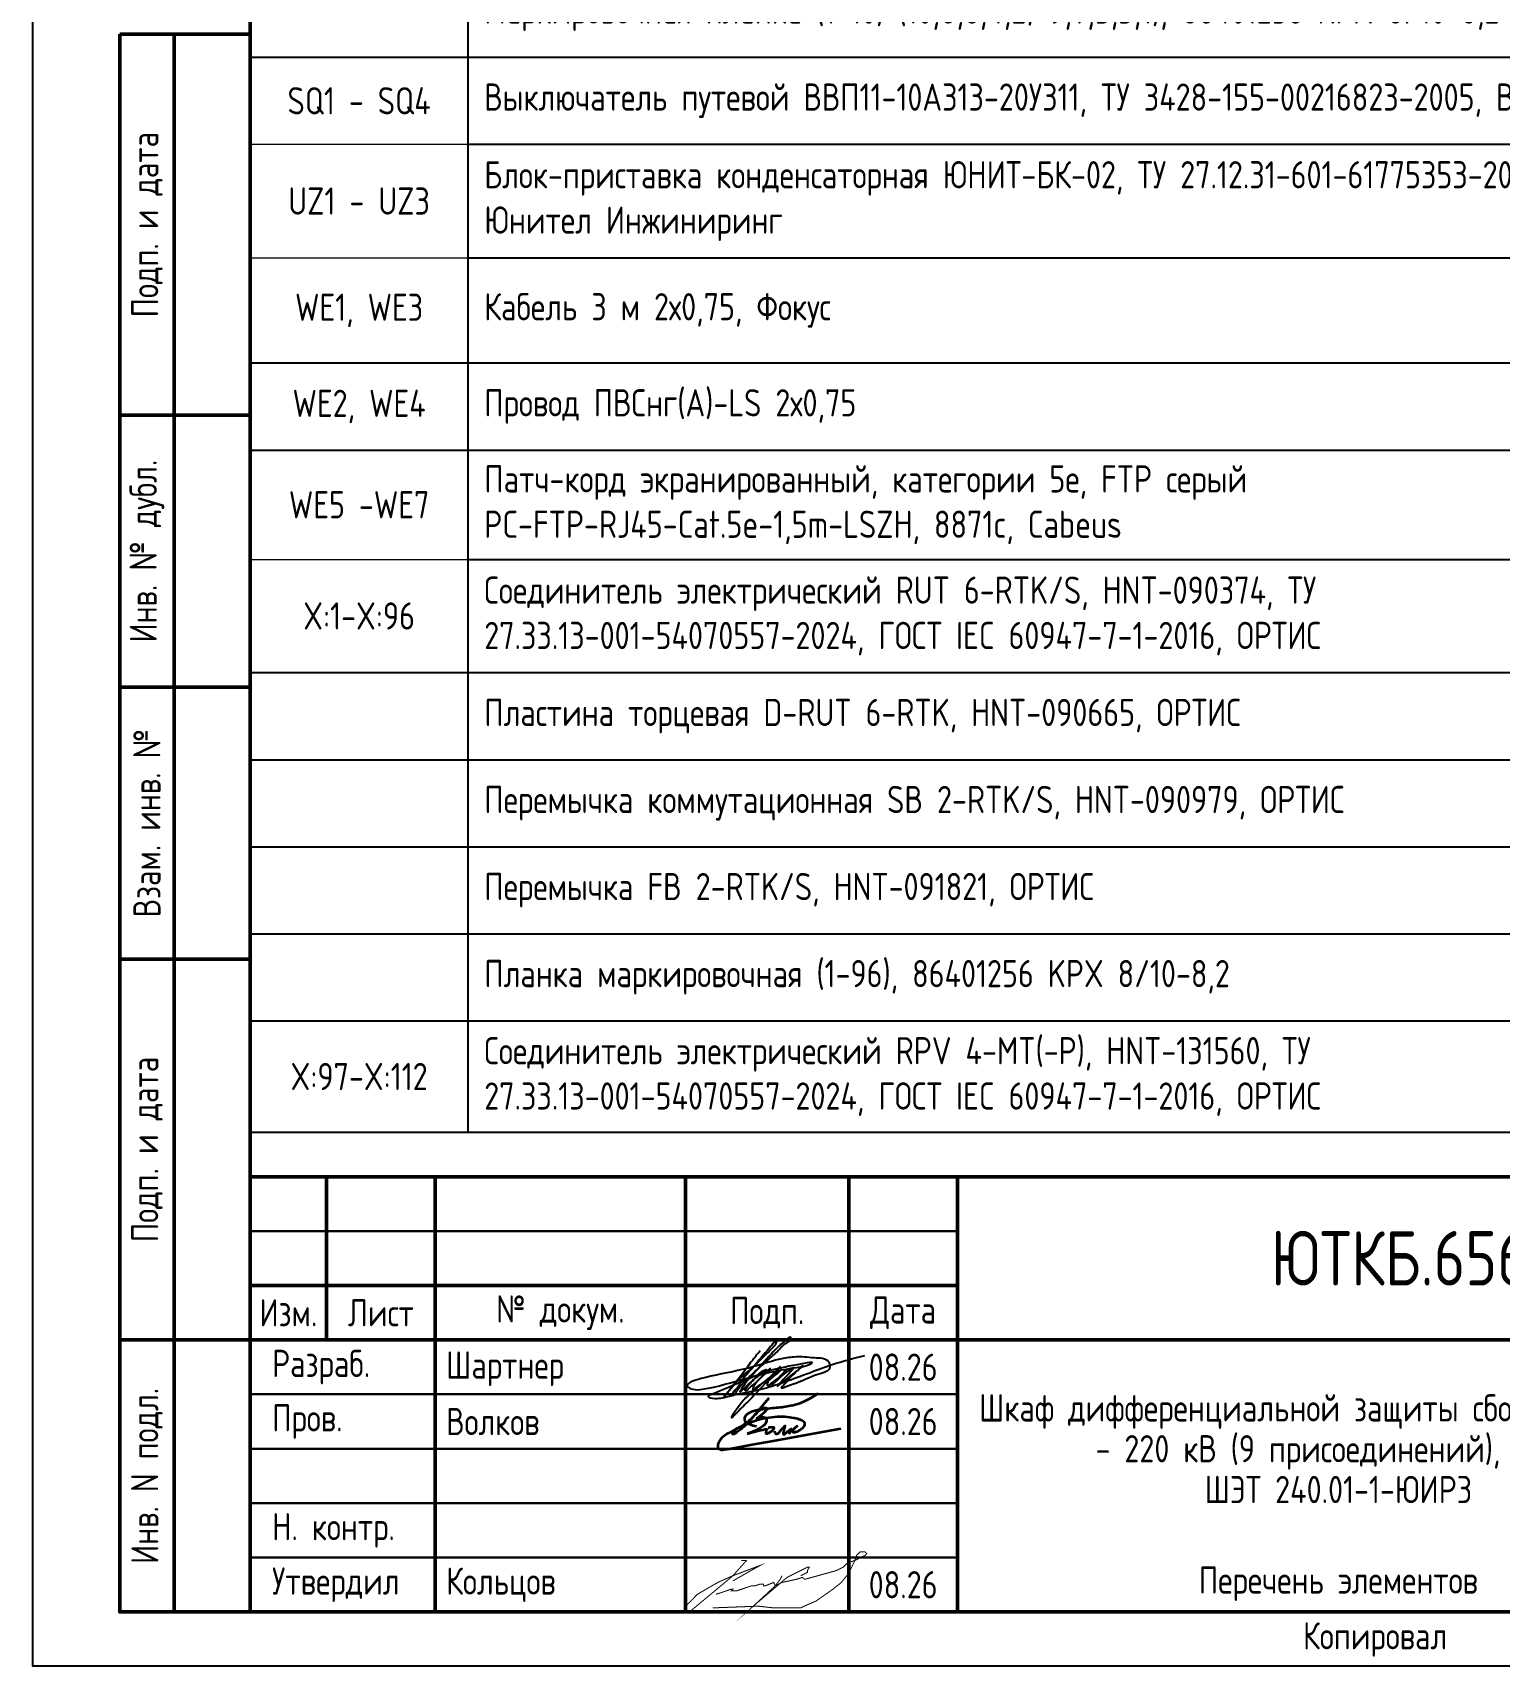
# Model space of a CAD drawing. Header units: millimetres. Extents: x -840 to 2694, y 0 to 584.
# Drawn here: x -420 to -285.2, y -0.1 to 150 of the extents above; entities that cross this region are included whole.
import ezdxf

# ---------------------------------------------------------------- set-up
doc = ezdxf.new("R2010")
doc.units = ezdxf.units.MM
doc.styles.add('Gost_type_A', font='GOST_0.TTF')

# ---------------------------------------------------------------- blocks, each defined once
blk = doc.blocks.new('Штамп левый нижний')
at = {"lineweight": 50}
for points in [[(-12, 145), (-7, 145), (-7, 110), (-12, 110)], [(-7, 145), (0, 145), (0, 110), (-7, 110)], [(-12, 110), (-7, 110), (-7, 85), (-12, 85)], [(-7, 110), (0, 110), (0, 85), (-7, 85)], [(-12, 85), (-7, 85), (-7, 60), (-12, 60)], [(-7, 85), (0, 85), (0, 60), (-7, 60)], [(-12, 60), (-7, 60), (-7, 25), (-12, 25)], [(-7, 60), (0, 60), (0, 25), (-7, 25)], [(-12, 25), (-7, 25), (-7, 0), (-12, 0)], [(-7, 25), (0, 25), (0, 0), (-7, 0)]]:
    blk.add_lwpolyline(points, close=True, dxfattribs=at)
at = {"char_height": 2.5, "attachment_point": 5, "rotation": 90, "style": 'Gost_type_A'}
for s, insert, width in [('Подп. и дата', (-9.5, 127.5), 35), ('Инв. № дубл.', (-9.5, 97.5), 25), ('Взам. инв. №', (-9.5, 72.5), 25), ('Подп. и дата', (-9.5, 42.5), 35), ('Инв. N подл.', (-9.5, 12.5), 25)]:
    blk.add_mtext(s, dxfattribs=dict(at, insert=insert, width=width))
blk = doc.blocks.new('Формат_А4')
blk.add_lwpolyline([(0, 297), (0, 0), (-210, 0), (-210, 297)], close=True)
at = {"lineweight": 50}
blk.add_lwpolyline([(-190, 292), (-5, 292), (-5, 5), (-190, 5)], close=True, dxfattribs=at)
blk = doc.blocks.new('Штамп большой нижний текстовый')
for points in [[(-185, 40), (-178, 40), (-178, 35), (-185, 35)], [(-178, 40), (-168, 40), (-168, 35), (-178, 35)], [(-168, 40), (-145, 40), (-145, 35), (-168, 35)], [(-145, 40), (-130, 40), (-130, 35), (-145, 35)], [(-130, 40), (-120, 40), (-120, 35), (-130, 35)], [(-185, 35), (-178, 35), (-178, 30), (-185, 30)], [(-178, 35), (-168, 35), (-168, 30), (-178, 30)], [(-168, 35), (-145, 35), (-145, 30), (-168, 30)], [(-145, 35), (-130, 35), (-130, 30), (-145, 30)], [(-130, 35), (-120, 35), (-120, 30), (-130, 30)], [(-185, 25), (-168, 25), (-168, 20), (-185, 20)], [(-168, 25), (-145, 25), (-145, 20), (-168, 20)], [(-145, 25), (-130, 25), (-130, 20), (-145, 20)], [(-130, 25), (-120, 25), (-120, 20), (-130, 20)], [(-185, 20), (-168, 20), (-168, 15), (-185, 15)], [(-168, 20), (-145, 20), (-145, 15), (-168, 15)], [(-145, 20), (-130, 20), (-130, 15), (-145, 15)], [(-130, 20), (-120, 20), (-120, 15), (-130, 15)], [(-185, 15), (-168, 15), (-168, 10), (-185, 10)], [(-168, 15), (-145, 15), (-145, 10), (-168, 10)], [(-145, 15), (-130, 15), (-130, 10), (-145, 10)], [(-130, 15), (-120, 15), (-120, 10), (-130, 10)], [(-185, 10), (-168, 10), (-168, 5), (-185, 5)], [(-168, 10), (-145, 10), (-145, 5), (-168, 5)], [(-145, 10), (-130, 10), (-130, 5), (-145, 5)], [(-130, 10), (-120, 10), (-120, 5), (-130, 5)], [(-185, 5), (-168, 5), (-168, 0), (-185, 0)], [(-168, 5), (-145, 5), (-145, 0), (-168, 0)], [(-145, 5), (-130, 5), (-130, 0), (-145, 0)], [(-130, 5), (-120, 5), (-120, 0), (-130, 0)]]:
    blk.add_lwpolyline(points, close=True)
at = {"lineweight": 50}
for points in [[(-185, 40), (-120, 40), (-120, 30), (-185, 30)], [(-178, 40), (-168, 40), (-168, 30), (-178, 30)], [(-145, 40), (-130, 40), (-130, 30), (-145, 30)], [(-120, 25), (0, 25), (0, 40), (-120, 40)], [(-185, 30), (-178, 30), (-178, 25), (-185, 25)], [(-178, 30), (-168, 30), (-168, 25), (-178, 25)], [(-168, 30), (-145, 30), (-145, 25), (-168, 25)], [(-145, 30), (-130, 30), (-130, 25), (-145, 25)], [(-130, 30), (-120, 30), (-120, 25), (-130, 25)], [(-185, 25), (-168, 25), (-168, 0), (-185, 0)], [(-168, 25), (-145, 25), (-145, 0), (-168, 0)], [(-145, 25), (-130, 25), (-130, 0), (-145, 0)], [(-130, 25), (-120, 25), (-120, 0), (-130, 0)], [(-120, 25), (-50, 25), (-50, 0), (-120, 0)]]:
    blk.add_lwpolyline(points, close=True, dxfattribs=at)
at = {"char_height": 2.5, "style": 'Gost_type_A'}
for s, insert, width, attachment_point in [('Изм.', (-181.5, 27.5), 7, 5), ('Лист', (-173, 27.5), 10, 5), ('№ докум.', (-156.5, 27.5), 23, 5), ('Подп.', (-137.5, 27.5), 15, 5), ('Дата', (-125, 27.5), 10, 5), ('\\pxl0.8;Разраб.', (-185, 22.5), 17, 4), ('\\pxl0.8;Пров.', (-185, 17.5), 17, 4), ('\\pxl0.8;Н. контр.', (-185, 7.5), 17, 4), ('\\pxl0.8;Утвердил', (-185, 2.5), 17, 4), ('Копировал', (-75, -2.53), 13.1202, 6)]:
    blk.add_mtext(s, dxfattribs=dict(at, insert=insert, width=width, attachment_point=attachment_point))
blk = doc.blocks.new('Сотрудник 7_1')
at = {"lineweight": 35}
for points in [[(5.51, 4.62), (4.98, 3.97), (4.54, 3.43), (4.18, 3.01), (3.9, 2.68), (3.67, 2.43), (3.49, 2.24), (3.34, 2.09), (3.21, 1.97), (3.08, 1.86), (2.97, 1.76), (2.86, 1.67), (2.76, 1.6), (2.67, 1.53), (2.59, 1.47), (2.52, 1.42), (2.45, 1.38), (2.4, 1.35), (2.35, 1.33), (2.31, 1.31), (2.28, 1.3), (2.25, 1.3), (2.23, 1.3), (2.21, 1.31), (2.2, 1.31), (2.19, 1.33), (2.18, 1.34), (2.18, 1.36), (2.18, 1.38), (2.18, 1.4), (2.19, 1.42), (2.2, 1.45), (2.22, 1.48), (2.25, 1.51), (2.28, 1.55), (2.32, 1.59), (2.36, 1.63), (2.42, 1.67), (2.49, 1.72), (2.56, 1.78), (2.65, 1.84), (2.75, 1.9), (2.87, 1.97), (2.99, 2.04), (3.12, 2.12), (3.25, 2.21), (3.39, 2.3), (3.53, 2.41), (3.67, 2.52), (3.81, 2.64), (3.94, 2.77), (4.07, 2.9), (4.2, 3.03), (4.32, 3.15), (4.44, 3.27), (4.55, 3.37), (4.65, 3.46), (4.74, 3.54), (4.82, 3.6), (4.9, 3.64), (4.97, 3.68), (5.03, 3.7), (5.08, 3.72), (5.13, 3.73), (5.17, 3.73), (5.21, 3.73), (5.24, 3.73), (5.26, 3.73), (5.28, 3.72), (5.3, 3.71), (5.31, 3.7), (5.32, 3.68), (5.33, 3.66), (5.33, 3.64), (5.32, 3.61), (5.32, 3.58), (5.3, 3.54), (5.28, 3.5), (5.25, 3.46), (5.21, 3.41), (5.16, 3.36), (5.1, 3.3), (5.03, 3.23), (4.96, 3.17), (4.88, 3.1), (4.8, 3.04), (4.72, 2.98), (4.65, 2.92), (4.59, 2.87), (4.53, 2.83), (4.49, 2.8), (4.46, 2.77), (4.43, 2.76), (4.42, 2.75), (4.42, 2.74), (4.43, 2.75), (4.45, 2.75), (4.49, 2.76), (4.53, 2.78), (4.58, 2.8), (4.64, 2.82), (4.7, 2.84), (4.76, 2.85), (4.83, 2.86), (4.89, 2.87), (4.95, 2.88), (5.01, 2.87), (5.06, 2.87), (5.11, 2.85), (5.15, 2.84), (5.19, 2.81), (5.22, 2.78), (5.25, 2.75), (5.27, 2.72), (5.29, 2.68), (5.3, 2.63), (5.3, 2.59), (5.3, 2.54), (5.29, 2.49), (5.27, 2.44), (5.26, 2.38), (5.23, 2.33), (5.2, 2.28), (5.17, 2.22), (5.12, 2.17), (5.07, 2.11), (5, 2.05), (4.92, 1.99), (4.83, 1.93), (4.73, 1.86), (4.6, 1.79), (4.47, 1.72), (4.31, 1.65), (4.15, 1.57), (3.96, 1.49), (3.76, 1.41), (3.54, 1.32)], [(4.39, 2), (4.09, 2.07), (3.85, 2.15), (3.67, 2.21), (3.55, 2.27), (3.46, 2.33), (3.4, 2.39), (3.37, 2.44), (3.35, 2.5), (3.33, 2.55), (3.32, 2.61), (3.31, 2.66), (3.31, 2.72), (3.31, 2.77), (3.32, 2.83), (3.34, 2.89), (3.36, 2.94), (3.39, 2.99), (3.43, 3.05), (3.48, 3.1), (3.54, 3.15), (3.6, 3.2), (3.67, 3.24), (3.74, 3.29), (3.82, 3.33), (3.91, 3.37), (4.01, 3.4), (4.11, 3.44), (4.22, 3.47), (4.34, 3.5), (4.47, 3.53), (4.62, 3.56), (4.77, 3.58), (4.93, 3.61), (5.11, 3.63), (5.29, 3.65), (5.48, 3.67), (5.67, 3.69), (5.85, 3.71), (6.04, 3.72), (6.21, 3.74), (6.38, 3.76), (6.55, 3.77), (6.71, 3.79), (6.86, 3.81), (7.02, 3.83), (7.19, 3.86), (7.36, 3.89), (7.54, 3.92), (7.74, 3.96), (7.95, 4.01), (8.19, 4.09), (8.47, 4.19), (8.78, 4.33), (9.15, 4.51), (9.57, 4.74), (10.05, 5.03)], [(6.04, 1.58), (6.05, 1.53), (6.06, 1.49), (6.06, 1.46), (6.07, 1.43), (6.09, 1.4), (6.1, 1.38), (6.12, 1.36), (6.14, 1.35), (6.16, 1.33), (6.19, 1.33), (6.22, 1.33), (6.25, 1.33), (6.28, 1.33), (6.31, 1.34), (6.34, 1.36), (6.37, 1.38), (6.4, 1.4), (6.43, 1.43), (6.46, 1.46), (6.49, 1.5), (6.52, 1.53), (6.55, 1.57), (6.58, 1.62), (6.62, 1.66), (6.65, 1.71), (6.69, 1.75), (6.73, 1.8), (6.78, 1.84), (6.82, 1.88), (6.85, 1.92), (6.89, 1.95), (6.92, 1.98), (6.95, 2.01), (6.97, 2.03), (6.98, 2.05), (7, 2.06), (7, 2.06), (7.01, 2.06), (7.01, 2.05), (7, 2.03), (7, 2), (6.99, 1.96), (6.97, 1.93), (6.96, 1.88), (6.94, 1.83), (6.93, 1.79), (6.91, 1.74), (6.9, 1.69), (6.89, 1.64), (6.88, 1.6), (6.87, 1.56), (6.86, 1.53), (6.85, 1.49), (6.84, 1.46), (6.84, 1.43), (6.84, 1.41), (6.84, 1.38), (6.84, 1.36), (6.84, 1.35), (6.84, 1.33), (6.84, 1.32), (6.85, 1.31), (6.86, 1.3), (6.86, 1.29), (6.87, 1.29), (6.88, 1.28), (6.89, 1.28), (6.9, 1.27), (6.91, 1.27), (6.92, 1.27), (6.93, 1.28), (6.95, 1.28), (6.96, 1.29), (6.97, 1.29), (6.98, 1.3), (7, 1.32), (7.03, 1.34), (7.06, 1.37), (7.1, 1.41), (7.15, 1.45), (7.21, 1.5), (7.27, 1.56), (7.34, 1.62), (7.41, 1.68), (7.48, 1.73), (7.54, 1.77), (7.58, 1.79), (7.6, 1.79), (7.61, 1.77), (7.59, 1.72), (7.57, 1.67), (7.54, 1.61), (7.5, 1.54), (7.46, 1.48), (7.43, 1.43), (7.41, 1.4), (7.4, 1.38), (7.41, 1.38), (7.42, 1.4), (7.45, 1.43), (7.49, 1.48), (7.54, 1.53), (7.6, 1.59), (7.66, 1.66), (7.73, 1.72), (7.81, 1.79), (7.88, 1.85), (7.95, 1.9), (8.01, 1.95), (8.06, 1.99), (8.09, 2.01), (8.11, 2.02), (8.1, 2.02), (8.07, 1.99), (8.03, 1.96), (7.98, 1.91), (7.92, 1.86), (7.87, 1.81), (7.81, 1.76), (7.76, 1.71), (7.73, 1.67), (7.7, 1.64), (7.68, 1.61), (7.67, 1.58), (7.67, 1.56), (7.67, 1.54), (7.68, 1.53), (7.7, 1.51), (7.71, 1.5), (7.73, 1.49), (7.75, 1.48), (7.77, 1.48), (7.8, 1.47), (7.83, 1.47), (7.87, 1.48), (7.91, 1.48), (7.96, 1.5), (8.01, 1.51), (8.07, 1.53), (8.13, 1.55), (8.19, 1.58), (8.26, 1.62), (8.33, 1.66), (8.4, 1.71), (8.48, 1.76), (8.55, 1.82), (8.63, 1.89), (8.69, 1.95), (8.75, 2.02), (8.79, 2.1), (8.82, 2.17), (8.83, 2.24), (8.81, 2.31), (8.78, 2.37), (8.72, 2.44), (8.65, 2.5), (8.56, 2.56), (8.44, 2.61), (8.31, 2.66), (8.17, 2.71), (8, 2.75), (7.83, 2.78), (7.64, 2.81), (7.44, 2.84), (7.22, 2.86), (7, 2.88), (6.77, 2.88), (6.53, 2.89), (6.29, 2.88), (6.04, 2.87), (5.79, 2.84), (5.52, 2.81), (5.25, 2.77), (4.97, 2.71), (4.68, 2.64), (4.38, 2.55), (4.06, 2.44), (3.74, 2.32), (3.42, 2.2), (3.11, 2.06), (2.8, 1.92), (2.51, 1.78), (2.25, 1.65), (2.01, 1.52), (1.8, 1.4), (1.62, 1.29), (1.47, 1.18), (1.35, 1.09), (1.24, 0.99), (1.15, 0.91), (1.08, 0.82), (1.02, 0.74), (0.97, 0.65), (0.93, 0.57), (0.89, 0.49), (0.86, 0.41), (0.84, 0.34), (0.83, 0.27), (0.82, 0.21), (0.82, 0.15), (0.83, 0.11), (0.84, 0.07), (0.85, 0.04), (0.87, 0.01), (0.89, -0.01), (0.91, -0.03), (0.94, -0.05), (0.97, -0.07), (1, -0.08), (1.03, -0.1), (1.07, -0.11), (1.1, -0.12), (1.13, -0.13), (1.17, -0.14), (1.2, -0.15), (1.24, -0.15), (1.29, -0.15), (1.47, -0.12), (1.9, -0.04), (2.7, 0.1), (3.99, 0.34), (5.91, 0.69), (8.58, 1.18), (12.12, 1.82)], [(3.54, 1.32), (4.17, 1.5), (4.63, 1.63), (4.96, 1.71), (5.17, 1.76), (5.28, 1.77), (5.33, 1.76), (5.34, 1.73), (5.32, 1.7), (5.3, 1.66), (5.28, 1.62), (5.27, 1.58), (5.26, 1.55), (5.25, 1.51), (5.24, 1.48), (5.24, 1.45), (5.24, 1.42), (5.24, 1.4), (5.25, 1.39), (5.26, 1.37), (5.27, 1.36), (5.29, 1.36), (5.31, 1.36), (5.33, 1.36), (5.35, 1.36), (5.39, 1.37), (5.42, 1.38), (5.46, 1.4), (5.49, 1.41), (5.54, 1.43), (5.58, 1.45), (5.62, 1.48), (5.67, 1.51), (5.72, 1.54), (5.76, 1.57), (5.81, 1.61), (5.85, 1.64), (5.89, 1.68), (5.93, 1.72), (5.96, 1.75), (5.99, 1.78), (6, 1.81), (6.02, 1.83), (6.02, 1.86), (6.01, 1.87), (6, 1.89), (5.98, 1.9), (5.95, 1.91), (5.91, 1.92), (5.87, 1.92), (5.81, 1.92), (5.75, 1.92), (5.69, 1.92), (5.63, 1.91), (5.57, 1.9), (5.51, 1.89), (5.46, 1.88)]]:
    blk.add_lwpolyline(points, dxfattribs=at)
blk = doc.blocks.new('*T24')
at = {"color": 0, "lineweight": -2, "transparency": 16777216}
for p, q in [((0, 0), (185, 0)), ((0, 0), (0, -55.45)), ((20, 0), (20, -15)), ((130, 0), (130, -47.45)), ((140, 0), (140, -55.45)), ((185, 0), (185, -120.11)), ((210, 0), (395, 0)), ((210, 0), (210, -15)), ((230, 0), (230, -15)), ((340, 0), (340, -15)), ((350, 0), (350, -47)), ((395, 0), (395, -47)), ((230, -15), (340, -15)), ((350, -15), (395, -15)), ((230, -23), (340, -23)), ((350, -23), (395, -23)), ((230, -31), (340, -31)), ((0, -38.06), (140, -38.06)), ((20, -38.06), (20, -55.45)), ((230, -39), (340, -39)), ((350, -39), (395, -39)), ((0, -47.45), (140, -47.45)), ((230, -47), (340, -47)), ((350, -47), (395, -47)), ((0, -55.45), (185, -55.45)), ((140, -63.45), (185, -63.45)), ((140, -71.45), (185, -71.45)), ((140, -79.45), (185, -79.45)), ((140, -79.45), (140, -120.11)), ((140, -87.45), (185, -87.45)), ((140, -95.45), (185, -95.45)), ((140, -103.45), (185, -103.45)), ((140, -112.11), (185, -112.11)), ((0, -120.11), (0, -144.11)), ((20, -120.11), (20, -162.55)), ((0, -128.11), (20, -128.11)), ((0, -136.11), (20, -136.11)), ((0, -144.11), (20, -144.11)), ((140, -144.11), (140, -162.55)), ((185, -144.11), (185, -208.67)), ((140, -152.11), (185, -152.11)), ((140, -162.55), (185, -162.55)), ((140, -172.21), (185, -172.21)), ((140, -180.21), (185, -180.21)), ((140, -180.21), (140, -208.67)), ((20, -190.26), (185, -190.26)), ((20, -200.67), (130, -200.67)), ((140, -200.67), (185, -200.67)), ((20, -208.67), (130, -208.67)), ((140, -208.67), (185, -208.67)), ((20, -216.67), (130, -216.67)), ((20, -224.67), (130, -224.67)), ((140, -224.67), (140, -242.92)), ((185, -224.67), (185, -242.92)), ((20, -232.67), (130, -232.67)), ((140, -232.67), (185, -232.67)), ((20, -242.92), (130, -242.92)), ((140, -242.92), (185, -242.92))]:
    blk.add_line(p, q, dxfattribs=at)
at = {"color": 0, "linetype": 'ByBlock', "lineweight": -2, "transparency": 16777216}
for p, q in [((0, -15), (185, -15)), ((20, -15), (20, -38.06)), ((210, -15), (230, -15)), ((210, -15), (210, -47)), ((230, -15), (230, -47)), ((340, -15), (350, -15)), ((340, -15), (340, -47)), ((210, -23), (230, -23)), ((340, -23), (350, -23)), ((0, -28.63), (185, -28.63)), ((210, -31), (230, -31)), ((340, -31), (395, -31)), ((140, -38.06), (185, -38.06)), ((210, -39), (230, -39)), ((340, -39), (350, -39)), ((130, -47.45), (130, -55.45)), ((140, -47.45), (185, -47.45)), ((210, -47), (230, -47)), ((210, -47), (210, -207)), ((230, -47), (230, -207)), ((340, -47), (350, -47)), ((340, -47), (340, -207)), ((350, -47), (350, -207)), ((395, -47), (395, -207)), ((0, -55.45), (0, -120.11)), ((20, -55.45), (20, -120.11)), ((130, -55.45), (130, -180.21)), ((140, -55.45), (140, -79.45)), ((210, -55), (395, -55)), ((210, -63), (395, -63)), ((0, -63.45), (140, -63.45)), ((0, -71.45), (140, -71.45)), ((210, -71), (395, -71)), ((0, -79.45), (140, -79.45)), ((210, -79), (395, -79)), ((210, -87), (395, -87)), ((0, -87.45), (140, -87.45)), ((0, -95.45), (140, -95.45)), ((210, -95), (395, -95)), ((0, -103.45), (140, -103.45)), ((210, -103), (395, -103)), ((210, -111), (395, -111)), ((0, -112.11), (140, -112.11)), ((0, -120.11), (140, -120.11)), ((140, -120.11), (185, -120.11)), ((140, -120.11), (140, -144.11)), ((185, -120.11), (185, -144.11)), ((210, -119), (395, -119)), ((210, -127), (395, -127)), ((20, -128.11), (185, -128.11)), ((210, -135), (395, -135)), ((20, -136.11), (185, -136.11)), ((20, -144.11), (185, -144.11)), ((210, -143), (395, -143)), ((210, -151), (395, -151)), ((20, -152.11), (140, -152.11)), ((210, -159), (395, -159)), ((0, -162.55), (0, -242.92)), ((20, -162.55), (140, -162.55)), ((20, -162.55), (20, -242.92)), ((140, -162.55), (140, -180.21)), ((210, -167), (395, -167)), ((0, -172.21), (20, -172.21)), ((20, -172.21), (140, -172.21)), ((210, -175), (395, -175)), ((0, -180.21), (20, -180.21)), ((20, -180.21), (140, -180.21)), ((130, -180.21), (130, -242.92)), ((210, -183), (395, -183)), ((210, -191), (395, -191)), ((210, -199), (395, -199)), ((0, -200.67), (20, -200.67)), ((130, -200.67), (140, -200.67)), ((210, -207), (395, -207)), ((0, -208.67), (20, -208.67)), ((130, -208.67), (140, -208.67)), ((140, -208.67), (140, -224.67)), ((185, -208.67), (185, -224.67)), ((0, -216.67), (20, -216.67)), ((130, -216.67), (185, -216.67)), ((0, -224.67), (20, -224.67)), ((130, -224.67), (185, -224.67)), ((0, -232.67), (20, -232.67)), ((130, -232.67), (140, -232.67)), ((0, -242.92), (20, -242.92)), ((130, -242.92), (140, -242.92))]:
    blk.add_line(p, q, dxfattribs=at)
at = {"color": 0, "lineweight": 0, "transparency": 16777216}
for p, q in [((0, -144.11), (0, -162.55)), ((0, -152.11), (20, -152.11)), ((0, -162.55), (20, -162.55)), ((0, -190.26), (20, -190.26))]:
    blk.add_line(p, q, dxfattribs=at)
at = {"transparency": 16777216, "char_height": 2.5, "style": 'Gost_type_A'}
for s, insert, width, attachment_point in [('Поз. обозначение', (10, -7.5), 17, 5), ('Поз. обозначение', (220, -7.5), 17, 5), ('Примечание', (162.5, -7.5), 42, 5), ('Примечание', (372.5, -7.5), 42, 5), ('Наименование', (75, -7.5), 107, 5), ('Кол.', (135, -7.5), 7, 5), ('Наименование', (285, -7.5), 107, 5), ('Кол.', (345, -7.5), 7, 5), ('Интеллектуальное электронное устройство ЮНИТ-М510-ДЗШ-Р102-К101-х-В101-М1С4.0С00-С01.03, НЛПР.656122.602-02, ООО Юнител Инжиниринг ', (22, -21.81), 106, 4), ('{\\C0;Пластина торцевая D-RPV 4-MT(-P), HNT-131561, ОРТИС}', (231.5, -19), 107, 4), ('6', (345, -19), 7, 5), ('A1-A3', (10, -21.81), 18, 5), ('3', (135, -21.81), 7, 5), ('{\\C0;Перемычка FBS 2-6, HNT-091360, ОРТИС}', (231.5, -27), 107, 4), ('4', (345, -27), 7, 5), ('{\\C0;Блок интерфейсный ИЧМ ЮНИТ-ИЧМ-СУГР-К-С, ТУ 27.12.23-609-61775353-2024, ООО Юнител Инжиниринг}', (22, -33.34), 106, 4), ('A1.1-A3.1', (10, -33.34), 18, 5), ('3', (135, -33.34), 7, 5), ('{\\C0;Перемычка FBS 4-6, HNT-091958, ОРТИС}', (231.5, -35), 107, 4), ('2', (345, -35), 7, 5), ('{\\C0;Светильник светодиодный ЖКХ-08 Д с кабелем 3 м, 5000 К, ТУ 3461-009-01281952-2018, Фокус }', (22, -42.75), 106, 4), ('EL1', (10, -42.75), 18, 5), ('2', (135, -42.75), 7, 5), ('Планка маркировочная (97-112), 86401217 KPX 6/10-6,2', (231.5, -43), 107, 4), ('1', (345, -43), 7, 5), ('HL1', (10, -51.45), 18, 5), ('{\\C256;Лампа СКЛ 14Н-2-Ж-2-220 П Ч IP65 ЯШГК.433137.068 ТУ, Протон-Импульс}', (22, -51.45), 106, 4), ('1', (135, -51.45), 7, 5), ('Перемычка ПС 2-8, 15000020, СТЭЗ ', (21.5, -83.45), 107, 4), ('33', (135, -83.45), 7, 5), ('11', (135, -91.45), 7, 5), ('Маркировочная планка (1-14) (14,12,10,8,6,4,2; 13,11,9,7,5,3,1), 86401256 KPX 8/10-8,2', (21.5, -99.45), 107, 4), ('11', (135, -99.45), 7, 5), ('{\\C256;Блок испытательный, в составе:}', (21.5, -107.78), 107, 4), ('Блок базовый ЭПББ 4+1, 111505, ТУ 27.33.13-001-53942713-2023, ЭПРОМ', (21.5, -116.11), 107, 4), ('2', (135, -116.11), 7, 5), ('Крышка рабочая ЭПРК 4+1, 121505, ТУ 27.33.13-001-53942713-2023, ЭПРОМ', (21.5, -124.11), 107, 4), ('2', (135, -124.11), 7, 5), ('Маркировочная планка (1-10) (2,4.6,8,10; 1,3,5,7,9), 86401256 KPX 8/10-8,2', (21.5, -132.11), 107, 4), ('2', (135, -132.11), 7, 5), ('Маркировочная планка (1-10) (10,8,6,4,2; 9,7,5,3,1), 86401256 KPX 8/10-8,2', (21.5, -140.11), 107, 4), ('2', (135, -140.11), 7, 5), ('в составе позиции{\\C0; EL1}', (141.5, -167.38), 42, 4), ('м', (141.5, -176.21), 42, 4), ('{\\C0;Соединитель электрический RUT 6-RTK/S, HNT-090374, ТУ 27.33.13-001-54070557-2024, ГОСТ IEC 60947-7-1-2016, ОРТИС}', (21.5, -195.46), 107, 4), ('{\\C0;Пластина торцевая D-RUT 6-RTK, HNT-090665, ОРТИС}', (21.5, -204.67), 107, 4), ('Перемычка коммутационная SB 2-RTK/S, HNT-090979, ОРТИС', (21.5, -212.67), 107, 4), ('Перемычка FB 2-RTK/S, HNT-091821, ОРТИС', (21.5, -220.67), 107, 4), ('Планка маркировочная (1-96), 86401256 KPX 8/10-8,2', (21.5, -228.67), 107, 4), ('1', (135, -228.67), 7, 5), ('{\\C0;Соединитель электрический RPV 4-MT(-P), HNT-131560, ТУ 27.33.13-001-54070557-2024, ГОСТ IEC 60947-7-1-2016, ОРТИС }', (21.5, -237.79), 107, 4), ('16', (135, -237.79), 7, 5)]:
    blk.add_mtext(s, dxfattribs=dict(at, insert=insert, width=width, attachment_point=attachment_point))
at = {"color": 0, "transparency": 16777216, "char_height": 2.5, "style": 'Gost_type_A'}
for s, insert, width, attachment_point in [('вертикальное положение', (351.5, -43), 42, 4), ('SG1 - SG11', (10, -59.45), 18, 5), ('{\\C256;Блок испытательный, в составе:}', (22, -59.45), 106, 4), ('{\\C256;Блок базовый ЭПББ 6+1, 111507, ТУ 27.33.13-001-53942713-2023, НПП "ЭПРОМ"}', (22, -67.45), 106, 4), ('11', (135, -67.45), 7, 5), ('{\\C256;Крышка рабочая ЭПРК 6+1, 121507, ТУ 27.33.13-001-53942713-2023, НПП "ЭПРОМ"}', (22, -75.45), 106, 4), ('11', (135, -75.45), 7, 5), ('Маркировочная планка (1-14) (2,4.6,8,10,12,14; 1,3,5,7,9,11,13){\\C256;, 86401256 KPX 8/10-8,2}', (21.5, -91.45), 107, 4), ('горизонтальное положение', (141.5, -91.45), 42, 4), ('горизонтальное положение', (141.5, -99.45), 42, 4), ('SG12, SG13', (10, -107.78), 18, 5), ('горизонтальное положение', (141.5, -132.11), 42, 4), ('горизонтальное положение', (141.5, -140.11), 42, 4), ('{\\C256;SQ1 - SQ4}', (10, -148.11), 17, 5), ('{\\C256;Выключатель путевой ВВП11-10А313-20У311, ТУ 3428-155-00216823-2005, ВНИИР }', (21.5, -148.11), 107, 4), ('4', (135, -148.11), 7, 5), ('{\\C256;Блок-приставка конденсаторная ЮНИТ-БК-02, ТУ 27.12.31-601-61775353-2016, }ООО Юнител Инжиниринг', (21.5, -157.33), 107, 4), ('3', (138.5, -153.61), 7, 3), ('UZ1 - UZ3', (10, -157.33), 17, 5), ('WE1, WE3', (10, -167.38), 17, 5), ('Кабель 3 м 2х0,75, Фокус', (21.5, -167.38), 107, 4), ('2', (135, -167.38), 7, 5), ('WE2, WE4', (10, -176.21), 17, 5), ('{\\C0;Провод ПВСнг(А)-LS 2х0,75}', (21.5, -176.21), 107, 4), ('8', (135, -176.21), 7, 5), ('{\\C256;Патч-корд экранированный, категории 5е, FTP серый PC-FTP-RJ45-Cat.5e-1,5m-LSZH, 8871c, Cabeus}', (21.5, -185.24), 107, 4), ('WE5 -WE7', (10, -185.24), 17, 5), ('3', (135, -185.24), 7, 5), ('{\\C256;X:1-X:96}', (10, -195.46), 17, 5), ('96', (135, -195.46), 7, 5), ('13', (135, -204.67), 7, 5), ('33', (135, -212.67), 7, 5), ('11', (135, -220.67), 7, 5), ('вертикальное положение', (141.5, -228.67), 42, 4), ('{\\C256;X:97-X:112}', (10, -237.79), 17, 5)]:
    blk.add_mtext(s, dxfattribs=dict(at, insert=insert, width=width, attachment_point=attachment_point))

msp = doc.modelspace()

# ---------------------------------------------------------------- linework, layer by layer
at = {"const_width": 0.0934}
for points in [[(-354.86, 9.61), (-354.4, 9.61), (-355.64, 8.21), (-356.57, 7.43), (-358.52, 5.81), (-359.64, 4.88), (-360, 4.88), (-360, 5.1), (-359.84, 5.56), (-358.91, 6.5), (-357.04, 7.59), (-355.64, 8.21), (-353.15, 9.15), (-355.64, 7.74)], [(-357.2, 6.5), (-356.26, 6.81), (-355.8, 6.97), (-355.64, 6.97), (-355.8, 6.81), (-355.64, 6.81), (-355.33, 6.81), (-353.93, 7.28), (-353.62, 7.28), (-353.15, 7.43), (-352.84, 7.43), (-352.84, 7.28), (-352.68, 7.28), (-351.9, 7.59), (-351.75, 7.28), (-351.13, 7.59), (-349.72, 7.9), (-349.26, 8.06), (-349.1, 7.9), (-348.95, 7.9), (-346.14, 8.68), (-345.52, 8.99), (-345.21, 9.3), (-344.9, 9.46), (-344.43, 9.61), (-343.81, 9.92), (-343.5, 10.08), (-343.34, 10.23), (-343.5, 10.39), (-343.81, 10.39), (-343.96, 10.39), (-344.28, 10.08), (-344.43, 9.61), (-345.05, 8.37), (-345.68, 7.59), (-346.45, 6.97), (-348.01, 5.88), (-349.1, 5.41), (-349.41, 5.25), (-351.9, 5.25), (-353.31, 5.41), (-357.51, 5.25)], [(-351.13, 8.21), (-351.28, 7.9), (-351.75, 7.28), (-353.77, 5.41), (-350.66, 8.06), (-348.79, 8.99), (-348.63, 8.99), (-348.79, 8.68), (-348.79, 8.52), (-349.41, 8.21)]]:
    msp.add_lwpolyline(points, dxfattribs=at)
msp.add_spline([(-353.15, 28.87), (-353.53, 28.42), (-353.72, 28.18), (-353.86, 28), (-354.3, 27.42), (-354.41, 27.26), (-355.65, 25.65), (-356.51, 24.57), (-355.45, 25.88), (-354.48, 26.79), (-353.26, 27.9), (-352.53, 28.62), (-351.84, 29.32), (-351.66, 29.57), (-351.62, 29.76), (-352.31, 29.12), (-353.45, 27.77), (-353.67, 27.49), (-354.73, 26.26), (-355.35, 25.38), (-355.69, 24.86), (-355.69, 24.76), (-355.39, 25.05), (-354.76, 25.86), (-354.01, 26.61), (-352.97, 27.55), (-352.45, 28.02), (-351.51, 28.88), (-350.7, 29.62), (-350.33, 29.99), (-350.33, 30.11), (-350.66, 29.95), (-351.74, 29), (-353.42, 27.14), (-354.68, 25.64), (-355, 25.12), (-353.8, 26.19), (-352.71, 27.07), (-352.58, 27.15), (-352.51, 27.03), (-352.66, 26.79), (-353.69, 25.84), (-354.22, 25.37), (-354.43, 25.2), (-354.5, 25.2), (-354.42, 25.44), (-353.78, 26.17), (-353.56, 26.4), (-352.61, 27.14), (-352.56, 27.14), (-352.56, 26.86), (-352.32, 27.1), (-353.61, 25.81), (-353.82, 25.39), (-353.82, 25.28), (-353.6, 25.4), (-352.46, 26.27), (-351.37, 27.36), (-354.13, 24.34), (-355.28, 23.19), (-355.75, 22.73), (-355.46, 23.31), (-354.04, 24.9), (-352.48, 26.23), (-351.2, 27.15), (-352.11, 26.36), (-352.5, 25.87), (-352.5, 25.71), (-352.18, 25.83), (-350.74, 27.13), (-352.16, 25.6), (-350.53, 27.05), (-350.03, 27.34), (-350.31, 26.98), (-351.56, 25.63), (-349.22, 27.5), (-350.28, 26.52), (-351.12, 25.57), (-351.2, 25.49), (-350.6, 25.65), (-349.85, 25.92), (-347.83, 26.73), (-346.7, 27.44), (-346.82, 27.83), (-348.19, 28.22), (-349.07, 28.31), (-350.03, 28.31), (-351.32, 28.11), (-354.78, 27.16), (-359.56, 25.43), (-359.33, 25.35), (-358.45, 25.35), (-354.32, 26.38), (-349.76, 27.35), (-348.44, 27.72), (-348.35, 27.78), (-348.81, 27.76), (-353.44, 26.62), (-357.55, 24.89), (-357.91, 24.69), (-357.31, 24.5), (-357.08, 24.5), (-355.78, 24.76), (-352.81, 25.42), (-350.84, 26.05), (-348.59, 26.87), (-346.53, 27.61), (-343.52, 28.46)], degree=3)

# ---------------------------------------------------------------- block references
at = {"color": 1}
for name, p in [('Формат_А4', (-210, -0.12)), ('Штамп левый нижний', (-400, 4.88)), ('Штамп большой нижний текстовый', (-215, 4.88))]:
    msp.add_blockref(name, p, dxfattribs=at)
for name, p in [('*T24', (-400, 291.88)), ('Сотрудник 7_1', (-357.86, 19.92))]:
    msp.add_blockref(name, p)

# ---------------------------------------------------------------- texts
at = {"style": 'Gost_type_A'}
for s, insert, char_height, width, attachment_point in [('ЮТКБ.656463.300-032ПЭ3', (-275, 37.38), 5, 120, 5), ('Шартнер', (-382.01, 27.22), 2.5, 22, 4), ('08.26', (-340, 27.38), 2.5, 10, 5), ('Волков', (-382, 22.38), 2.5, 22, 4), ('08.26', (-340, 22.38), 2.5, 10, 5), ('Перечень элементов', (-300, 5.88), 2.5, 70, 8), ('Кольцов', (-382, 7.38), 2.5, 22, 4), ('08.26', (-340, 7.38), 2.5, 10, 5)]:
    msp.add_mtext(s, dxfattribs=dict(at, insert=insert, char_height=char_height, width=width, attachment_point=attachment_point))
at = {"insert": (-300, 19.88), "char_height": 2.5, "width": 68, "attachment_point": 5, "line_spacing_factor": 0.9, "style": 'Gost_type_A'}
msp.add_mtext('Шкаф дифференциальной защиты сборных шин 110 - 220 кВ (9 присоединений), УРОВ \\PШЭТ 240.01-1-ЮИРЗ ', dxfattribs=at)

doc.saveas('drawing.dxf')
